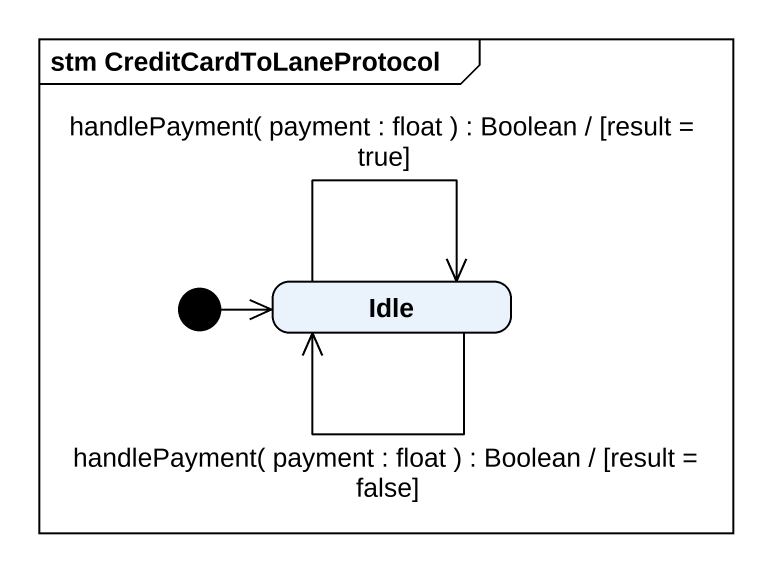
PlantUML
@startuml
mainframe stm CreditCardToLaneProtocol
hide empty description
state Idle
[*] -right-> Idle
Idle --> Idle : handlePayment( payment : float ) : Boolean / [result = true]
Idle --> Idle : handlePayment( payment : float ) : Boolean / [result = false]
@enduml
